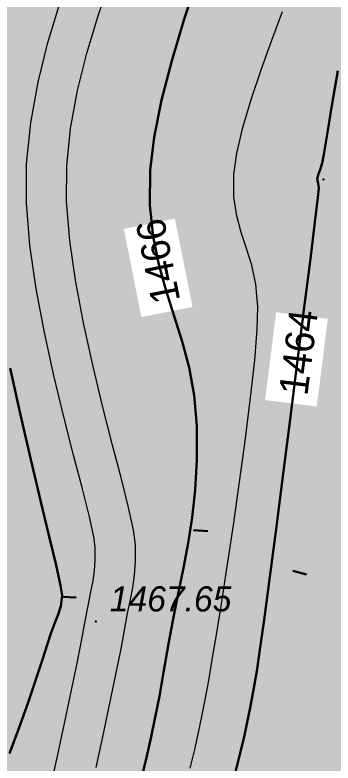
# Model space of a CAD drawing. Header units: millimetres. Extents: x 474337 to 1180020, y 4124662 to 4776603.
# Drawn here: x 763140 to 774203, y 4313614 to 4339647 of the extents above; entities that cross this region are included whole.
import ezdxf

# ---------------------------------------------------------------- set-up
doc = ezdxf.new("R2010")
doc.units = ezdxf.units.MM
doc.header["$PDMODE"] = 32
doc.header["$PDSIZE"] = 0.33
doc.layers.add('(004) Точки рельефа', color=7, linetype='Continuous')
doc.layers.add('(031) Горизонтали', color=42, linetype='Continuous')
doc.layers.add('(032) Горизонтали утолщенные', color=32, linetype='Continuous', lineweight=30)
doc.layers.add('(042) Бергштрих11', color=32, linetype='Continuous', lineweight=30)
doc.styles.add('D-431', font='')
doc.styles.add('P-131', font='')
doc.styles.get('D-431').set_extended_font_data('D431', italic=True)
doc.styles.get('P-131').set_extended_font_data('P131')

msp = doc.modelspace()

# ---------------------------------------------------------------- hatches: boundary and pattern name
at = {"lineweight": 30}
h = msp.add_hatch(color=74, dxfattribs=at)
h.dxf.hatch_style = 1
edge = h.paths.add_edge_path()
edge.add_line((791142.858121872, 4380058.070827484), (787512.8378745165, 4392917.329172573))
edge.add_arc((793330.2589710951, 4412799.362527847), 20715.63753754391, 214.949795198802, 253.6906883453296, ccw=False)
edge.add_line((776350.5971750021, 4400932.234658241), (756616.8378717924, 4395361.635821356))
edge.add_arc((757550.9454141855, 4392510.768746376), 2999.999996539947, 108.1417630862229, 155.5912177492283)
edge.add_line((754819.0844278336, 4393750.500786781), (752012.4665727915, 4385460.718791818))
edge.add_line((752012.4665728807, 4385460.718791962), (763424.4445422438, 4383523.27578894))
edge.add_line((763424.4445421696, 4383523.275788307), (762063.5971561291, 4384467.226981533))
edge.add_line((762063.597156167, 4384467.226982117), (762681.9377056804, 4388109.392821721))
edge.add_line((762681.937705636, 4388109.392821312), (764278.0710564667, 4388551.329232267))
edge.add_line((764278.0710564852, 4388551.329232216), (780446.7136138758, 4385806.334182135))
edge.add_line((780446.7136138678, 4385806.334182739), (779325.2826957799, 4379200.852165241))
edge.add_line((779325.2826957703, 4379200.852165222), (781297.0683723992, 4378866.096667244))
edge.add_line((781297.068372488, 4378866.09666729), (780184.0045970401, 4372309.899006437))
edge.add_line((780184.0045969486, 4372309.89900589), (779949.6959364569, 4370929.759703454))
edge.add_line((779949.6959365606, 4370929.759703636), (779372.2294575344, 4367528.359634925))
edge.add_line((779372.2294574976, 4367528.359634399), (775034.2165741387, 4368264.822206975))
edge.add_line((775034.2165740728, 4368264.822207451), (775101.164761609, 4368659.162185207))
edge.add_line((775101.1647616625, 4368659.162184715), (764016.4850511902, 4370541.038870336))
edge.add_line((764016.4850511551, 4370541.038870811), (765039.8389267507, 4376568.824904858))
edge.add_line((765039.8389267921, 4376568.824904442), (763899.7868140626, 4377359.621554069))
edge.add_line((763899.7868140936, 4377359.621554375), (764234.063753364, 4379328.5884128))
edge.add_line((764234.0637533665, 4379328.588413239), (750713.4976608142, 4381624.012244986))
edge.add_line((750713.4976607561, 4381624.012244225), (743444.3669685399, 4360153.505096902))
edge.add_line((743444.3669685125, 4360153.505097389), (759008.2981204472, 4357511.173539159))
edge.add_line((759008.2981204987, 4357511.173539162), (757647.4507353895, 4358455.124733319))
edge.add_line((757647.4507353306, 4358455.124732971), (758265.7912839126, 4362097.290571644))
edge.add_line((758265.7912839651, 4362097.290572166), (759861.9246338644, 4362539.226983122))
edge.add_line((759861.9246338606, 4362539.22698307), (776030.5671940452, 4359794.231932989))
edge.add_line((776030.5671941042, 4359794.23193264), (774909.1362746194, 4353188.749915142))
edge.add_line((774909.1362745762, 4353188.749915123), (776880.9219512051, 4352853.994417145))
edge.add_line((776880.9219511747, 4352853.994417191), (775767.8581752612, 4346297.7967582))
edge.add_line((775767.8581752777, 4346297.796758652), (775533.5443291819, 4344917.626908835))
edge.add_line((775533.5443291664, 4344917.626908302), (774956.0778501402, 4341516.226839591))
edge.add_line((774956.0778501034, 4341516.226840019), (770618.0649672102, 4342252.689412595))
edge.add_line((770618.0649672747, 4342252.689412117), (770685.0183399493, 4342647.059935391))
edge.add_line((770685.0183399916, 4342647.05993557), (759600.3386416265, 4344528.936619328))
edge.add_line((759600.3386415243, 4344528.936619759), (760623.6925171199, 4350556.722647286))
edge.add_line((760623.6925171614, 4350556.722646713), (759483.6403927903, 4351347.519304723))
edge.add_line((759483.6403927803, 4351347.519305229), (759817.9173320507, 4353316.486165517))
edge.add_line((759817.9173320532, 4353316.486165047), (742145.3980569295, 4356316.798552003))
edge.add_line((742145.398056984, 4356316.798552513), (737247.9898566473, 4341851.54235913))
edge.add_line((737247.9898566008, 4341851.542358398), (709857.8363758351, 4296443.396559943))
edge.add_arc((712517.7914998531, 4295056.083062172), 3000.00000061946, 152.4554713940876, 276.6997558660377)
edge.add_line((712867.791015625, 4292076.56962204), (732177.9812309721, 4296180.354514671))
edge.add_line((732177.9812309742, 4296180.354514122), (731830.4968300192, 4300019.685190993))
edge.add_line((731830.4968299866, 4300019.685191154), (736178.4058240885, 4300410.436906897))
edge.add_line((736178.4058240652, 4300410.436906815), (734727.4939336097, 4319832.006400984))
edge.add_line((734727.4939336777, 4319832.006401062), (741078.811841243, 4320306.489304311))
edge.add_line((741078.8118412495, 4320306.489304543), (742014.1460951718, 4321880.544523583))
edge.add_line((742014.1460951567, 4321880.544523239), (745566.2144921441, 4322145.906098644))
edge.add_line((745566.2144920826, 4322145.906099319), (746725.0445836511, 4320728.297967691))
edge.add_line((746725.0445836782, 4320728.297966957), (753076.4318101648, 4321202.786047428))
edge.add_line((753076.4318101406, 4321202.786047935), (753169.1457428784, 4319960.964285784))
edge.add_line((753169.1457428932, 4319960.964285851), (756160.7195553939, 4320183.895994987))
edge.add_line((756160.719555378, 4320183.89599514), (757215.1852941819, 4306069.062598543))
edge.add_line((757215.1852942705, 4306069.062598228), (752229.1988877978, 4305696.57843951))
edge.add_line((752229.1988877058, 4305696.578439713), (752527.1933373185, 4301707.693969361))
edge.add_line((752527.1933373213, 4301707.693968773), (748139.4204216346, 4301379.900074444))
edge.add_line((748139.4204217196, 4301379.900074959), (748184.1195892022, 4300781.567404453))
edge.add_line((748184.1195892096, 4300781.567404747), (744856.8596652416, 4300533.000414965))
edge.add_line((744856.8596651554, 4300533.000414848), (745208.4481462548, 4292081.724928507))
edge.add_line((745208.4481463432, 4292081.724927902), (746925.9812364631, 4269947.3545175))
edge.add_line((746925.9812364578, 4269947.354517937), (751348.981236327, 4269079.3545191))
edge.add_line((751348.9812362194, 4269079.35451889), (753118.9812357394, 4271029.354519972))
edge.add_line((753118.9812357426, 4271029.354519844), (753932.2509355347, 4274133.482828381))
edge.add_line((753932.2509355545, 4274133.482829094), (753819.8400434062, 4274189.149869963))
edge.add_line((753819.8400434256, 4274189.149869919), (755767.2788287299, 4280410.103343625))
edge.add_line((755767.2788287401, 4280410.10334301), (762025.5699245845, 4293875.473556372))
edge.add_line((762025.569924593, 4293875.473556519), (762927.2708352227, 4294985.642415861))
edge.add_line((762927.2708351612, 4294985.642416), (763792.0061671135, 4295461.696672773))
edge.add_line((763792.0061671734, 4295461.69667244), (764488.0188607342, 4295428.742747941))
edge.add_line((764488.0188606977, 4295428.74274826), (767707.9812305212, 4293450.354521707))
edge.add_line((767707.9812306166, 4293450.354521751), (770597.9812311588, 4290687.354523397))
edge.add_line((770597.9812310934, 4290687.354523659), (770844.8378306694, 4289929.086873292))
edge.add_line((770844.8378306627, 4289929.086873055), (772276.7757067935, 4289102.095524543))
edge.add_line((772276.775706768, 4289102.095524788), (772510.8511687437, 4291780.358070465))
edge.add_line((772510.8511687517, 4291780.358070374), (779230.0863723211, 4317707.598745205))
edge.add_line((779230.0863723755, 4317707.598745346), (783939.8761070871, 4335881.080996362))
edge.add_line((783939.8761070967, 4335881.08099556), (788793.1224360092, 4347430.573498861))
edge.add_arc((796894.3725156784, 4343510.146588326), 9000.000000837656, 91.46674104019252, 154.1763307236685, ccw=False)
edge.add_line((796664.002535224, 4352507.19775486), (798917.8351808962, 4352515.447771579))
edge.add_line((798917.8351808786, 4352515.447771072), (791142.8581219199, 4380058.070826658))

# ---------------------------------------------------------------- linework, layer by layer
at = {"layer": '(004) Точки рельефа', "linetype": 'ByBlock', "lineweight": -2}
for p in [(773871.2444596291, 4333925.575164795, 1462416.508746131), (765955.9812246561, 4318541.354520798, 1466138.499972663)]:
    msp.add_point(p, dxfattribs=at)
at = {"layer": '(031) Горизонтали', "color": 42, "linetype": 'Continuous', "lineweight": 0, "elevation": 1465990.499972666}
msp.add_lwpolyline([(764393.2747533321, 4312812.499451637), (764598.5736017227, 4313753.13830471), (764828.6554816961, 4314823.078287125), (765062.2916830778, 4315926.916272163), (765278.2100028992, 4316968.939845085), (765454.6372773647, 4317850.688567162), (765573.0331772566, 4318489.64882946), (765683.6610774994, 4319088.701392174), (765782.9235832691, 4319573.536136627), (765857.2000683546, 4319957.78353405), (765906.0746662617, 4320299.969278336), (765932.9808651209, 4320682.246197701), (765933.8461635113, 4321126.109781265), (765885.5639746189, 4321480.229582787), (765729.8083025217, 4322178.849302292), (765484.0880664587, 4323154.162629128), (765178.6649565697, 4324332.044960022), (764840.1613886356, 4325661.294070244), (764494.0332299471, 4327096.847273827), (764165.3180350065, 4328596.449751854), (763879.0228565931, 4330120.107393265), (763660.6081690788, 4331630.741075516), (763537.1253168583, 4333096.086221695), (763540.4899753332, 4334472.094890594), (763690.4892277718, 4335898.601964951), (763948.5162137747, 4337308.909657478), (764288.2395097017, 4338687.293921471), (764684.7461624146, 4340012.563469887)], dxfattribs=at)
at = {"layer": '(032) Горизонтали утолщенные', "color": 32, "linetype": 'Continuous', "lineweight": 30, "elevation": 1466490.499972656}
msp.add_lwpolyline([(762947.7054694891, 4313948.493719101), (763285.3445196152, 4314846.909776688), (763594.539601326, 4315717.799113274), (763867.2053966522, 4316520.914441109), (764095.2565892935, 4317216.008477211), (764270.6078621149, 4317762.83393383), (764385.1738963127, 4318121.143527985), (764522.2374083996, 4318491.42510891), (764640.8330569267, 4318780.666631699), (764729.829634428, 4319072.301739693), (764778.095937252, 4319449.764075279), (764726.3352022171, 4319796.402056694), (764569.508734107, 4320499.405719757), (764329.4908944368, 4321501.59680748), (764028.1560480595, 4322745.797062874), (763687.3785563707, 4324174.828233719), (763329.0327861309, 4325731.512061119), (762974.9930975437, 4327358.670292854)], dxfattribs=at)
at = {"layer": '(042) Бергштрих11', "color": 32, "linetype": 'Continuous', "lineweight": 30}
for p, q in [((769346.9579013586, 4321713.994758606, 1464490.499972694), (769845.8548595905, 4321680.801011086, 1464490.499972694)), ((772802.6202235222, 4320304.955236435, 1462490.499972731), (773285.1253815889, 4320173.849275589, 1462490.499972731)), ((764773.7584159374, 4319393.38782692, 1466490.499972656), (765273.1912205219, 4319369.578714371, 1466490.499972656))]:
    msp.add_line(p, q, dxfattribs=at)

# ---------------------------------------------------------------- texts
at = {"layer": '(004) Точки рельефа', "linetype": 'ByBlock', "insert": (766437.5049456358, 4319320.369516373, 1466138.499972663), "char_height": 874.9999999837019, "attachment_point": 4, "rotation": 1.257727448791041e-08, "style": 'D-431'}
msp.add_mtext('1467.65', dxfattribs=at)

# ---------------------------------------------------------------- next in the draw order: wipeouts: each hides what was drawn before it
for points, z in [([(769313.5922890122, 4329486.4734579995), (768701.2470304245, 4332559.414491526), (766925.2198712041, 4332205.505385697), (767537.5651297917, 4329132.564352171)], 1464490.499972694), ([(773637.3285980403, 4326020.202925122), (774022.5219131787, 4329074.265160795), (772225.8104715712, 4329300.875227221), (771840.6171558598, 4326246.812986202)], 1462490.499972731)]:
    msp.add_wipeout(points).translate(0, 0, z).dxf.layer = '(032) Горизонтали утолщенные'

# ---------------------------------------------------------------- next in the draw order: linework, layer by layer
at = {"layer": '(031) Горизонтали', "color": 42, "linetype": 'Continuous', "lineweight": 0}
for points, elevation in [([(765966.8329664469, 4313456.70800209), (766197.8427636623, 4314530.963041306), (766432.5656620264, 4315639.935230255), (766650.0604630709, 4316689.566918373), (766829.3859757185, 4317585.800462723), (766949.6010037661, 4318234.578213692), (767057.9249825478, 4318821.153619766), (767156.0172786713, 4319300.272626877), (767238.2759767771, 4319725.813645363), (767299.0991681814, 4320151.655076981), (767332.8849393129, 4320631.67533493), (767334.0313777924, 4321219.752822876), (767264.7956598997, 4321727.553724289), (767092.0793981552, 4322502.247735023), (766840.484421134, 4323500.879095078), (766534.6125600338, 4324680.4920578), (766199.0656460524, 4325998.130866051), (765858.4455064535, 4327410.839771271), (765537.3539727926, 4328875.663020134), (765260.3928748369, 4330349.644857407), (765052.1640436649, 4331789.829534531), (764937.269308567, 4333153.261299133), (764940.3104981184, 4334396.984391212), (765077.2330480814, 4335699.130788803), (765318.0086882114, 4337015.147161484), (765639.3416239023, 4338318.914862633), (766017.936057806, 4339584.315258026), (766430.4961947203, 4340785.22970295)], 1465490.499972675), ([(769233.1681306362, 4313430.907008171), (769392.6125837564, 4314091.044885635), (769525.784437418, 4314672.595108986), (769643.7128337622, 4315229.298591614), (769757.4269160032, 4315814.896249771), (769877.9558286667, 4316483.129001617), (770016.3287146091, 4317287.737756729), (770147.3464078903, 4318078.920499802), (770320.0635745525, 4319157.452649117), (770521.0159670115, 4320451.30191803), (770736.7393437624, 4321888.436023712), (770953.7694592476, 4323396.822678566), (771158.6420701742, 4324904.429600716), (771337.8929326534, 4326339.224502563), (771478.0578014851, 4327629.175099373), (771565.6724346876, 4328702.249108315), (771587.2725865841, 4329486.414243698), (771517.9163849354, 4330281.93380928), (771377.1458871365, 4330944.253222466), (771197.7861009836, 4331525.727573395), (771012.6620357037, 4332078.711952209), (770854.5987007618, 4332655.56144619), (770756.4211033583, 4333308.631148338), (770750.9542529583, 4334090.276146889), (770854.8767504692, 4334842.813401222), (771067.3292263746, 4335729.272288322), (771360.2762686014, 4336707.486955643), (771705.6824660301, 4337735.291557312), (772075.5124071836, 4338770.520242691), (772441.7306815386, 4339771.007160187)], 1463490.499972712)]:
    msp.add_lwpolyline(points, dxfattribs=dict(at, elevation=elevation))
at = {"layer": '(032) Горизонтали утолщенные', "color": 32, "linetype": 'Continuous', "lineweight": 30}
for points, elevation in [([(767514.3053902388, 4312990.800920486), (767711.5157492161, 4313807.29860878), (767876.2305969, 4314526.594423294), (768022.0914332867, 4315215.158314705), (768162.7397568226, 4315939.46023941), (768311.8170657158, 4316765.970145226), (768482.9648587704, 4317761.157984734), (768653.6245414019, 4318687.710735321), (768831.7297276258, 4319559.735772133), (769006.6364108324, 4320407.702377319), (769167.700583458, 4321262.079823494), (769304.2782348394, 4322153.337388039), (769405.7253564596, 4323111.944344521), (769461.3979424238, 4324168.369966507), (769460.6519824266, 4325353.083533287), (769374.7581912279, 4326414.268557549), (769194.9972010851, 4327381.25222683), (768951.5742946863, 4328286.54799366), (768674.6947526932, 4329162.669319153), (768394.5638577938, 4330042.129655838), (768141.3868906498, 4330957.442462921), (767945.3691335917, 4331941.121196747), (767836.7158681154, 4333025.67931366), (767845.6323751211, 4334243.630270004), (767980.3710308075, 4335390.168361664), (768238.7907699347, 4336676.276623726), (768593.0868148804, 4338051.523330688), (769015.4543838501, 4339465.476750374), (769478.0887000561, 4340867.705159187)], 1464490.499972694), ([(770801.8858449459, 4313266.249713898), (770974.0601621866, 4313960.881403923), (771109.3978046179, 4314527.364478111), (771221.2643193007, 4315030.8242836), (771323.0252529383, 4315536.386164665), (771428.0461546183, 4316109.175465584), (771549.6925696135, 4316814.317529678), (771648.8154025078, 4317475.547316551), (771803.5924255848, 4318600.371684074), (772001.7579573393, 4320090.03348732), (772231.0463165045, 4321845.775575638), (772479.1918203831, 4323768.8408041), (772733.9287891388, 4325760.472026825), (772982.9915405512, 4327721.912092209), (773214.1143928766, 4329554.403856277), (773415.0316661596, 4331159.190172195), (773573.4776777029, 4332437.513892174), (773677.1867468357, 4333290.617869377), (773713.8931925297, 4333619.744955063), (773680.7348511219, 4333779.278119087), (773656.2761303186, 4333936.922024727), (773690.7238417864, 4334084.907774925), (773757.8758487701, 4334266.595676422), (773827.6428047419, 4334491.659771919), (773881.6691104174, 4334793.62172699), (773998.5205533504, 4335489.896309853), (774165.296102643, 4336491.045773506), (774369.0947258472, 4337707.632381439)], 1462490.499972731)]:
    msp.add_lwpolyline(points, dxfattribs=dict(at, elevation=elevation))

# ---------------------------------------------------------------- next in the draw order: texts
at = {"layer": '(032) Горизонтали утолщенные', "style": 'P-131'}
for s, rotation, p in [('1466', 101.2697149558165, (768892.7071055174, 4329712.412016869, 1464490.499972694)), ('1464', 82.81153163351064, (773309.630821228, 4326367.775562286, 1462490.499972731))]:
    msp.add_text(s, height=999.9999999813735, rotation=rotation, dxfattribs=at).set_placement(p)

doc.saveas('drawing.dxf')
